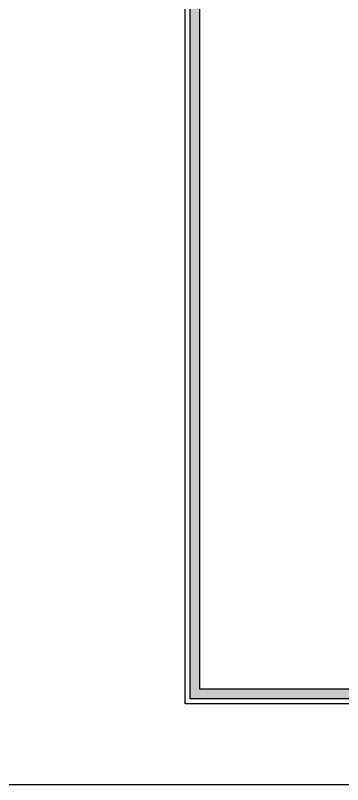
# Model space of a CAD drawing. Header units: millimetres. Extents: x 56222 to 3066687, y -650199 to -121287.
# Drawn here: x 148189.1 to 148371.9, y -180034.6 to -179604.6 of the extents above; entities that cross this region are included whole.
import ezdxf

# ---------------------------------------------------------------- set-up
doc = ezdxf.new("R2010")
doc.units = ezdxf.units.MM
doc.header["$MEASUREMENT"] = 0
doc.layers.add('NAME PLATE', color=7, linetype='Continuous', lineweight=25)
doc.layers.add('XX~SLAB ( BEAM )~ ( DIM )', color=7, linetype='Continuous', lineweight=9)

# ---------------------------------------------------------------- blocks, each defined once
blk = doc.blocks.new('LAYOUT FILE')
at = {"layer": 'NAME PLATE', "true_color": 0xd39e00}
h = blk.add_hatch(color=42, dxfattribs=at)
h.paths.add_polyline_path([(3346889.83, -513806.18), (3346889.83, -514260.7), (3347535.56, -514260.7), (3347535.56, -513806.18)])
h.paths.add_polyline_path([(3346894.36, -513810.71), (3347531.03, -513810.71), (3347531.03, -514256.17), (3346894.36, -514256.17)], flags=16)
at = {"layer": 'NAME PLATE', "color": 42, "true_color": 0xd39e00}
for points in [[(3346887.56, -513803.91), (3347537.83, -513803.91), (3347537.83, -514262.96), (3346887.56, -514262.96)], [(3346889.83, -513806.18), (3347535.56, -513806.18), (3347535.56, -514260.7), (3346889.83, -514260.7)], [(3346894.36, -513810.71), (3347531.03, -513810.71), (3347531.03, -514256.17), (3346894.36, -514256.17)]]:
    blk.add_lwpolyline(points, close=True, dxfattribs=at)

msp = doc.modelspace()

# ---------------------------------------------------------------- linework, layer by layer
at = {"layer": 'XX~SLAB ( BEAM )~ ( DIM )', "color": 3, "lineweight": 30}
msp.add_lwpolyline([(150043.8659, -179381.5104), (147260.9808, -179381.5104), (147260.9808, -180034.5679), (150043.8659, -180034.5679)], close=True, dxfattribs=at)

# ---------------------------------------------------------------- block references
at = {"layer": 'NAME PLATE', "lineweight": 0, "xscale": 1.209046105522275, "yscale": 1.209046105522275, "zscale": 1.209046105522275}
msp.add_blockref('LAYOUT FILE', (-3898257.4398, 441778.2462, 0.1256), dxfattribs=at)

doc.saveas('drawing.dxf')
